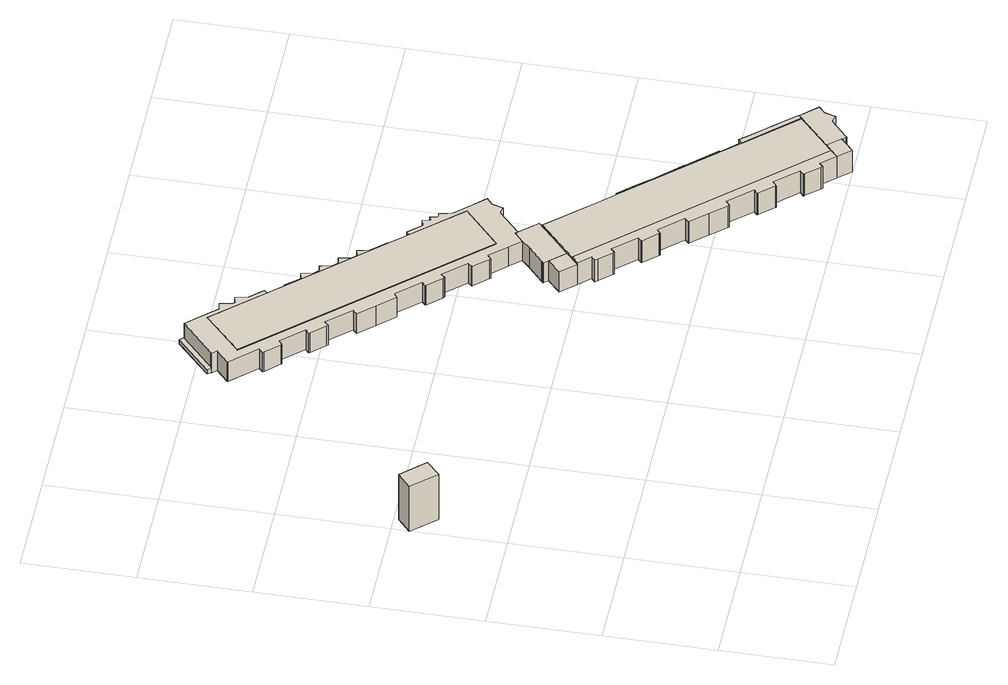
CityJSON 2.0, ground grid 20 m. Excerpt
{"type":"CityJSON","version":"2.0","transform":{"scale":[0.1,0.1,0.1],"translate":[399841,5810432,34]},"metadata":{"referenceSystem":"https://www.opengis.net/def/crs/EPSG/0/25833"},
"CityObjects":{
"building1":{"type":"Building","attributes":{"Gemeindeschluessel":"11000009","BezugspunktDach":"2200","function":"51009_1610","measuredHeight":10.22,"storeysAboveGround":0},"address":[{"country":"Germany","locality":"Berlin"}],"geometry":[{"type":"Solid","lod":"1","boundaries":[[[[0,1,2,3]],[[4,5,6,7]],[[4,7,3,2]],[[5,4,2,1]],[[6,5,1,0]],[[7,6,0,3]]]]}]},
"building2":{"type":"Building","attributes":{"Gemeindeschluessel":"11000009","function":"31001_1010"},"address":[{"country":"Germany","locality":"Berlin","thoroughfareNumber":"10, 12","thoroughfareName":"Katharina-Boll-Dornberger-Straße"}],"children":["building2-1","building2-2","building2-3","building2-4","building2-5","building2-6"]},
"building2-1":{"type":"BuildingPart","attributes":{"BezugspunktDach":"2200","measuredHeight":4.39,"storeysAboveGround":3},"parents":["building2"],"geometry":[{"type":"MultiSurface","lod":"1","boundaries":[[[8,9,10,11,12,13,14,15,16,17,18,19,20,21,22,23,24,25,26,27,28,29,30,31,32,33,34,35,36,37,38,39,40,41,42,43,44,45,46,47,48,49,50,51,52,53,54,55,56,57,58,59,60,61,62,63,64,65,66,67,68,69,70,71,72,73,74,75]],[[76,77,78,79,80,81,82,83,84,85,86,87,88,89,90,91,92,93,94,95,96,97,98,99,100,101,102,103,104,105,106,107,108,109,110,111,112,113,114,115,116,117,118,119,120,121,122,123,124,125,126,127,128,129,130,131,132,133,134,135,136,137,138,139,140,141,142,143]],[[76,143,75,74]],[[77,76,74,73]],[[78,77,73,72]],[[144,145,146,147,79,78,72,71]],[[148,144,71,70]],[[80,79,147,149]],[[81,80,70,69]],[[82,81,69,68]],[[83,82,68,67]],[[84,83,67,66]],[[85,84,66,65]],[[86,85,65,64]],[[87,86,64,63]],[[88,87,63,62]],[[150,151,62,61]],[[89,88,152,153]],[[90,89,90,60]],[[90,60,90,91]],[[93,92,58,92,93,57]],[[94,93,94,56]],[[95,94,95,154,155,156,56,55]],[[96,95,55,54]],[[97,96,54,53]],[[98,97,53,52]],[[99,98,52,51]],[[100,99,51,50]],[[101,100,50,49]],[[102,101,49,48]],[[103,102,48,47]],[[104,103,47,46]],[[105,104,46,45]],[[106,105,45,44]],[[107,106,44,43]],[[108,107,43,42]],[[109,108,42,41]],[[110,109,41,40]],[[111,110,40,39]],[[112,111,39,38]],[[113,112,38,37]],[[114,113,37,36]],[[115,114,36,35]],[[116,115,35,34]],[[117,116,34,33]],[[118,117,33,32]],[[119,118,32,31]],[[120,119,31,30]],[[121,120,30,29]],[[122,121,29,28]],[[123,122,28,27]],[[124,123,27,26]],[[125,124,26,25]],[[126,125,25,24]],[[127,126,24,23]],[[128,127,23,22]],[[129,128,22,21]],[[130,129,21,20]],[[131,130,20,19]],[[132,131,19,18]],[[133,132,18,17]],[[134,133,17,16]],[[135,134,16,15]],[[136,135,15,14]],[[137,136,14,13]],[[138,137,13,12]],[[139,138,12,11]],[[140,139,11,10]],[[141,140,10,9]],[[142,141,9,8]],[[143,142,8,75]],[[147,146,145,144]],[[149,147,144,148]],[[153,152,151,150]],[[61,60,90,89]],[[91,90,60,59]],[[92,91,59,58]],[[157,57,56,94,93]],[[156,155,154,95,94]]]}]},
"building2-2":{"type":"BuildingPart","attributes":{"BezugspunktDach":"2200","measuredHeight":4.43,"storeysAboveGround":3},"parents":["building2"],"geometry":[{"type":"MultiSurface","lod":"1","boundaries":[[[158,159,160,161,162,163,164,165]],[[90,89,166,167,94,93,92,91]],[[60,59,165,164]],[[89,61,60,90,164,163]],[[168,150,163,162]],[[166,89,153,169]],[[167,166,167,170,168,171,162,161]],[[172,155,173,161,160]],[[93,57,56,174,160,159]],[[58,57,93,159,158]],[[91,59,58,158,165]],[[90,91,59,60]],[[90,60,61,89]],[[169,153,150,168]],[[171,168,170,167,166]],[[94,167,173,155,172]],[[94,174,56,57,93]],[[175,92,93,57,58]],[[92,176,58,59,91]]]}]},
"building2-3":{"type":"BuildingPart","attributes":{"BezugspunktDach":"2200","measuredHeight":1.15,"storeysAboveGround":3},"parents":["building2"],"geometry":[{"type":"MultiSurface","lod":"1","boundaries":[[[155,154,177,173]],[[178,95,94,167]],[[95,178,177,154]],[[178,167,173,177]],[[179,94,95,154,155]],[[94,155,173,167]]]}]},
"building2-4":{"type":"BuildingPart","attributes":{"BezugspunktDach":"2200","measuredHeight":3.69,"storeysAboveGround":3},"parents":["building2"],"geometry":[{"type":"Solid","lod":"1","boundaries":[[[[168,180,151,150]],[[152,181,169,153]],[[181,152,151,180]],[[152,153,150,151]],[[169,181,180,168]],[[153,169,168,150]]]]}]},
"building2-5":{"type":"BuildingPart","attributes":{"BezugspunktDach":"2200","measuredHeight":3.7,"storeysAboveGround":3},"parents":["building2"],"geometry":[{"type":"MultiSurface","lod":"1","boundaries":[[[170,182,183,184,185,186,187,188,189,190,191,192,193,194,195,196,197,180,168]],[[198,199,200,201,202,203,204,205,206,207,208,209,210,211,212,213,178,167,166]],[[198,166,169,181,180]],[[199,198,180,197]],[[200,199,197,196]],[[201,200,196,195]],[[202,201,195,194]],[[203,202,194,193]],[[204,203,193,192]],[[205,204,192,191]],[[206,205,191,190]],[[207,206,190,189]],[[208,207,189,188]],[[209,208,188,187]],[[210,209,187,186]],[[211,210,186,185]],[[212,211,185,184]],[[213,212,184,183]],[[178,213,183,182]],[[173,177,178,182,170]],[[168,180,181,169]],[[214,167,178,177,173]],[[166,167,215,170,168]]]}]},
"building2-6":{"type":"BuildingPart","attributes":{"BezugspunktDach":"2200","measuredHeight":1.02,"storeysAboveGround":3},"parents":["building2"],"geometry":[{"type":"MultiSurface","lod":"1","boundaries":[[[216,145,144,148,217,218,219,220,221]],[[222,223,224,225,149,147,146,226,227]],[[222,227,221,220]],[[223,222,220,219]],[[224,223,219,218]],[[225,224,218,217]],[[149,225,217,148]],[[226,146,145,216]],[[227,226,216,221]],[[147,149,228,148,144]],[[146,147,144,145]]]}]},
"building3":{"type":"Building","attributes":{"Gemeindeschluessel":"11000009","function":"31001_1010"},"address":[{"country":"Germany","locality":"Berlin","thoroughfareNumber":"14, 16","thoroughfareName":"Katharina-Boll-Dornberger-Straße"}],"children":["building3-1","building3-2","building3-3","building3-4","building3-5","building3-6","building3-7","building3-8","building3-9","building3-10","building3-11"]},
"building3-1":{"type":"BuildingPart","attributes":{"BezugspunktDach":"2200","measuredHeight":4.9,"storeysAboveGround":3},"parents":["building3"],"geometry":[{"type":"MultiSurface","lod":"1","boundaries":[[[229,230,231,232,233,234,235,236,237,238,239,240,241,242,243,244,245,246,247,248,249,250,251,252,253,254,255,256,257,258,259,260,261,262,263]],[[264,265,266,267,268,269,270,271,272,273,274,275,276,277,278,279,280,281,282,283,284,285,286,287,288,289,290,291,292,293,294,295,296,297,298]],[[264,299,300,263,262]],[[301,302,264,262,261]],[[267,266,260,259]],[[268,267,259,258]],[[269,268,258,257]],[[270,269,257,256]],[[271,270,256,255]],[[272,271,255,254]],[[273,272,254,253]],[[274,273,253,252]],[[275,274,252,251]],[[276,275,251,250]],[[277,276,250,249]],[[278,277,249,248]],[[279,278,248,247]],[[280,279,247,246]],[[281,280,246,245]],[[282,281,245,244]],[[283,282,244,243]],[[284,283,243,242]],[[285,284,242,241]],[[286,285,241,240]],[[287,286,240,239]],[[288,287,239,238]],[[289,288,238,237]],[[290,289,237,236]],[[291,290,236,235]],[[292,291,235,234]],[[293,292,234,233]],[[294,293,233,232]],[[295,294,232,231]],[[296,295,231,230]],[[297,296,230,229]],[[298,297,229,263]],[[298,300,299,264]],[[265,264,302,301]],[[266,265,261,260]]]}]},
"building3-2":{"type":"BuildingPart","attributes":{"BezugspunktDach":"2200","measuredHeight":4.5,"storeysAboveGround":3},"parents":["building3"],"geometry":[{"type":"MultiSurface","lod":"1","boundaries":[[[300,299,303,304,305]],[[306,307,264,298,308]],[[306,308,305,304]],[[308,298,300,305]],[[307,306,304,303]],[[264,309,307,303,299,310]],[[298,264,299,300]]]}]},
"building3-3":{"type":"BuildingPart","attributes":{"BezugspunktDach":"2200","measuredHeight":4.5,"storeysAboveGround":3},"parents":["building3"],"geometry":[{"type":"MultiSurface","lod":"1","boundaries":[[[311,304,303,312,313,314,315,316,317,318,319,320]],[[321,322,323,111,110,109,324,325,307,306,326,327]],[[321,327,320,319]],[[322,321,319,318]],[[323,322,318,317]],[[111,323,317,316]],[[110,111,316,315]],[[109,110,315,314]],[[324,109,314,313]],[[328,329,313,312]],[[307,325,312,303]],[[326,306,304,311]],[[327,326,311,320]],[[325,324,329,328]],[[306,307,303,304]]]}]},
"building3-4":{"type":"BuildingPart","attributes":{"BezugspunktDach":"2200","measuredHeight":5.84,"storeysAboveGround":3},"parents":["building3"],"geometry":[{"type":"MultiSurface","lod":"1","boundaries":[[[330,331,332,333,334,335,336,337,338,339,340,341,342]],[[343,344,345,346,347,348,349,350,351,352,353,354,355]],[[345,344,340,339]],[[346,345,339,338]],[[347,346,338,337]],[[348,347,337,336]],[[349,348,336,335]],[[350,349,335,334]],[[351,350,334,333]],[[352,351,333,332]],[[353,352,332,331]],[[343,355,342,341]],[[344,343,356,341,340]],[[354,353,331,330]],[[355,354,330,342]]]}]},
"building3-5":{"type":"BuildingPart","attributes":{"BezugspunktDach":"2200","measuredHeight":4.9,"storeysAboveGround":3},"parents":["building3"],"geometry":[{"type":"MultiSurface","lod":"1","boundaries":[[[357,358,359,261,260]],[[265,355,353,360,266]],[[355,342,301,261,359]],[[331,330,361,330,342,355,359,358]],[[353,355,354]],[[360,353,358,357]],[[266,360,357,260]],[[265,266,260,261]],[[265,301,342,355]],[[353,354,330,331]],[[354,355,342,330,361]]]}]},
"building3-6":{"type":"BuildingPart","attributes":{"BezugspunktDach":"2200","measuredHeight":6.64,"storeysAboveGround":3},"parents":["building3"],"geometry":[{"type":"MultiSurface","lod":"1","boundaries":[[[362,363,364,365,366,367,368,369,370,371,372]],[[373,374,375,376,377,378,379,344,343,380,381]],[[382,383,372,371]],[[374,373,371,370]],[[375,374,370,369]],[[376,375,369,368]],[[377,376,368,367]],[[378,377,367,366]],[[379,378,366,365]],[[344,379,365,364]],[[341,340,344,364,363]],[[384,341,343,363,362]],[[385,384,380,362,372]],[[373,381,383,382]],[[343,344,340,341]],[[380,343,341,384]],[[381,386,380,384,385]]]}]},
"building3-7":{"type":"BuildingPart","attributes":{"BezugspunktDach":"2200","measuredHeight":3.5,"storeysAboveGround":3},"parents":["building3"],"geometry":[{"type":"MultiSurface","lod":"1","boundaries":[[[387,388,389,390,391,392,393,329,328]],[[324,394,395,396,397,398,399,400,325]],[[394,324,329,393]],[[395,394,393,392]],[[396,395,392,391]],[[397,396,391,390]],[[398,397,390,389]],[[399,398,389,388]],[[401,402,403,388,387]],[[400,399,400,404]],[[325,328,329,324]],[[404,400,399,403,402,401]],[[405,325,400,387,328]]]}]},
"building3-8":{"type":"BuildingPart","attributes":{"BezugspunktDach":"2200","measuredHeight":4.83,"storeysAboveGround":3},"parents":["building3"],"geometry":[{"type":"MultiSurface","lod":"1","boundaries":[[[301,341,385,406,407,408,409,302]],[[325,400,410,411,381,343,265,264]],[[325,307,303,299,264,302,409],[307,325,312,303]],[[400,387,328,325,409,408]],[[412,413,401,400,410,400,408,407]],[[411,410,411,414,415,416,407,406]],[[381,411,406,385],[411,381,383,414]],[[264,299,303,307]],[[312,325,307,303]],[[325,328,387,400]],[[410,400,401,413,412]],[[416,415,414,411,410]],[[383,381,411,414]],[[380,384,341,343]],[[385,384,380,381]],[[343,341,342,355]],[[265,417,355,342,301]],[[264,265,301,302]]]}]},
"building3-9":{"type":"BuildingPart","attributes":{"BezugspunktDach":"2200","measuredHeight":4.11,"storeysAboveGround":3},"parents":["building3"],"geometry":[{"type":"MultiSurface","lod":"1","boundaries":[[[414,418,419,420,421,422,423,424,425,426,427,428,429,430,415]],[[431,432,433,434,435,436,437,438,439,440,441,442,443,411,410]],[[444,413,415,430]],[[432,431,430,429]],[[433,432,429,428]],[[434,433,428,427]],[[435,434,427,426]],[[436,435,426,425]],[[437,436,425,424]],[[438,437,424,423]],[[439,438,423,422]],[[440,439,422,421]],[[441,440,421,420]],[[442,441,420,419]],[[443,442,419,418]],[[431,410,413,444]],[[443,418,414,411]],[[410,411,414,415]]]}]},
"building3-10":{"type":"BuildingPart","attributes":{"BezugspunktDach":"2200","measuredHeight":3,"storeysAboveGround":3},"parents":["building3"],"geometry":[{"type":"Solid","lod":"1","boundaries":[[[[413,444,402,401]],[[399,431,410,400]],[[431,399,402,444]],[[400,401,402,399]],[[431,444,413,410]],[[400,410,413,401]]]]}]},
"building3-11":{"type":"BuildingPart","attributes":{"BezugspunktDach":"2200","measuredHeight":4.12,"storeysAboveGround":3},"parents":["building3"],"geometry":[{"type":"MultiSurface","lod":"1","boundaries":[[[383,382,418,414]],[[443,373,381,411]],[[443,411,443,418]],[[373,443,418,382]],[[414,418,443,411]],[[373,445,382,383,381]],[[411,381,383,414]]]}]}
},
"vertices":[
[40,526,111],[66,550,111],[27,592,111],[1,569,111],[27,592,9],[66,550,9],[40,526,9],[1,569,9],
[318,940,53],[360,894,53],[352,887,53],[354,885,53],[377,860,53],[378,859,53],[386,865,53],[421,826,53],[414,819,53],[415,817,53],[438,793,53],[440,791,53],[447,798,53],[485,756,53],[477,749,53],[503,720,53],[531,690,53],[539,696,53],[576,655,53],[569,648,53],[570,647,53],[593,622,53],[595,620,53],[602,627,53],[638,587,53],[631,580,53],[632,579,53],[655,554,53],[656,552,53],[664,559,53],[692,528,53],[710,508,53],[727,523,53],[731,519,53],[774,558,53],[787,555,53],[793,576,53],[805,586,53],[782,611,53],[758,637,53],[753,660,53],[745,658,53],[741,673,53],[734,670,53],[731,684,53],[718,681,53],[697,704,53],[696,703,53],[691,698,53],[767,614,53],[695,550,53],[350,930,53],[421,995,53],[501,907,53],[506,912,53],[507,913,53],[486,936,53],[481,959,53],[468,956,53],[465,959,53],[460,982,53],[447,979,53],[435,993,53],[400,1031,53],[336,973,53],[334,971,53],[342,963,53],[317,941,53],[342,963,9],[334,971,9],[336,973,9],[400,1031,9],[435,993,9],[447,979,9],[460,982,9],[465,959,9],[468,956,9],[481,959,9],[486,936,9],[507,913,9],[506,912,9],[501,907,9],[421,995,9],[350,930,9],[695,550,9],[767,614,9],[691,698,9],[696,703,9],[697,704,9],[718,681,9],[731,684,9],[734,670,9],[741,673,9],[745,658,9],[753,660,9],[758,637,9],[782,611,9],[805,586,9],[793,576,9],[787,555,9],[774,558,9],[731,519,9],[727,523,9],[710,508,9],[692,528,9],[664,559,9],[656,552,9],[655,554,9],[632,579,9],[631,580,9],[638,587,9],[602,627,9],[595,620,9],[593,622,9],[570,647,9],[569,648,9],[576,655,9],[539,696,9],[531,690,9],[503,720,9],[477,749,9],[485,756,9],[447,798,9],[440,791,9],[438,793,9],[415,817,9],[414,819,9],[421,826,9],[386,865,9],[378,859,9],[377,860,9],[354,885,9],[352,887,9],[360,894,9],[318,940,9],[317,941,9],[400,1031,20],[336,973,20],[336,973,10],[400,1031,10],[435,993,20],[435,993,10],[501,907,46],[506,912,46],[506,912,10],[501,907,10],[696,703,21],[691,698,21],[691,698,11],[767,614,11],
[695,550,54],[767,614,54],[691,698,54],[665,727,54],[527,878,54],[501,907,54],[421,995,54],[350,930,54],[527,878,9],[665,727,9],[527,878,46],[527,878,10],[665,727,46],[527,878,19],[691,698,19],[665,727,21],[691,698,44],[695,550,30],[695,550,14],
[670,732,21],[670,732,9],[691,698,14],
[532,883,46],[532,883,10],
[670,732,46],[671,733,46],[648,758,46],[643,780,46],[631,777,46],[623,785,46],[619,807,46],[606,805,46],[602,809,46],[598,813,46],[593,835,46],[581,833,46],[574,840,46],[569,862,46],[556,859,46],[534,884,46],[532,883,9],[534,884,9],[556,859,9],[569,862,9],[574,840,9],[581,833,9],[593,835,9],[598,813,9],[602,809,9],[606,805,9],[619,807,9],[623,785,9],[631,777,9],[643,780,9],[648,758,9],[671,733,9],[665,727,13],[665,727,30],
[334,971,20],[435,994,20],[425,1005,20],[405,1027,20],[395,1038,20],[328,978,20],[395,1038,10],[405,1027,10],[425,1005,10],[435,994,10],[334,971,10],[328,978,10],[435,993,12],
[687,384,58],[680,378,58],[684,373,58],[704,351,58],[706,349,58],[713,356,58],[749,316,58],[742,310,58],[743,308,58],[766,283,58],[767,282,58],[775,288,58],[812,247,58],[805,240,58],[806,239,58],[832,210,58],[857,182,58],[859,180,58],[867,187,58],[904,146,58],[897,139,58],[898,138,58],[921,112,58],[922,111,58],[930,118,58],[966,78,58],[958,71,58],[960,70,58],[982,45,58],[984,43,58],[991,50,58],[1014,25,58],[1027,37,58],[681,417,58],[668,405,58],[681,417,9],[1027,37,9],[1014,25,9],[991,50,9],[984,43,9],[982,45,9],[960,70,9],[958,71,9],[966,78,9],[930,118,9],[922,111,9],[921,112,9],[898,138,9],[897,139,9],[904,146,9],[867,187,9],[859,180,9],[857,182,9],[832,210,9],[806,239,9],[805,240,9],[812,247,9],[775,288,9],[767,282,9],[766,283,9],[743,308,9],[742,310,9],[749,316,9],[713,356,9],[706,349,9],[704,351,9],[684,373,9],[680,378,9],[687,384,9],[668,405,9],[681,417,54],[668,405,54],[1027,37,57],[681,417,57],
[693,428,54],[668,455,54],[644,432,54],[668,455,9],[693,428,9],[644,432,9],[687,422,9],[681,417,39],
[662,462,54],[752,482,54],[759,488,54],[731,519,54],[727,523,54],[710,508,54],[694,492,54],[664,466,54],[663,465,54],[661,463,54],[663,465,9],[664,466,9],[694,492,9],[759,488,9],[752,482,9],[662,462,9],[661,463,9],[752,482,44],[759,488,44],
[1052,32,57],[1059,25,57],[1065,18,57],[1066,17,57],[1068,19,57],[1101,49,57],[1114,45,57],[1120,66,57],[1132,77,57],[1118,92,57],[1104,107,57],[1098,101,57],[1039,47,57],[1098,101,9],[1104,107,9],[1118,92,9],[1132,77,9],[1120,66,9],[1114,45,9],[1101,49,9],[1068,19,9],[1066,17,9],[1065,18,9],[1059,25,9],[1052,32,9],[1039,47,9],[1098,101,21],
[1034,2,58],[1059,25,58],[1039,47,58],[1034,2,9],[1052,32,55],
[1058,145,58],[1098,101,58],[1104,107,58],[1083,131,58],[1068,147,58],[1065,151,58],[1062,154,58],[1047,170,58],[1025,195,58],[1024,194,58],[1018,189,58],[1024,194,9],[1025,195,9],[1047,170,9],[1062,154,9],[1065,151,9],[1068,147,9],[1083,131,9],[1058,145,9],[1018,189,9],[1024,194,50],[1018,189,50],[1058,145,57],[1018,189,57],[1057,147,9],
[828,398,44],[834,403,44],[835,404,44],[813,429,44],[798,445,44],[792,451,44],[777,468,44],[777,468,9],[792,451,9],[798,445,9],[813,429,9],[835,404,9],[834,403,9],[828,398,9],[828,398,39],[834,403,39],[834,403,29],[828,398,20],[752,482,10],
[992,218,57],[855,369,57],[828,398,57],[752,482,57],[855,369,9],[992,218,9],[855,369,19],[855,369,39],[992,218,50],[855,369,50],[855,369,49],[1037,46,9],
[997,223,50],[999,224,50],[973,252,50],[955,272,50],[952,276,50],[933,296,50],[930,299,50],[927,303,50],[908,323,50],[905,326,50],[887,347,50],[861,375,50],[860,374,50],[860,374,9],[861,375,9],[887,347,9],[905,326,9],[908,323,9],[927,303,9],[930,299,9],[933,296,9],[952,276,9],[955,272,9],[973,252,9],[999,224,9],[997,223,9],[860,374,39],
[1024,194,11]
]}
